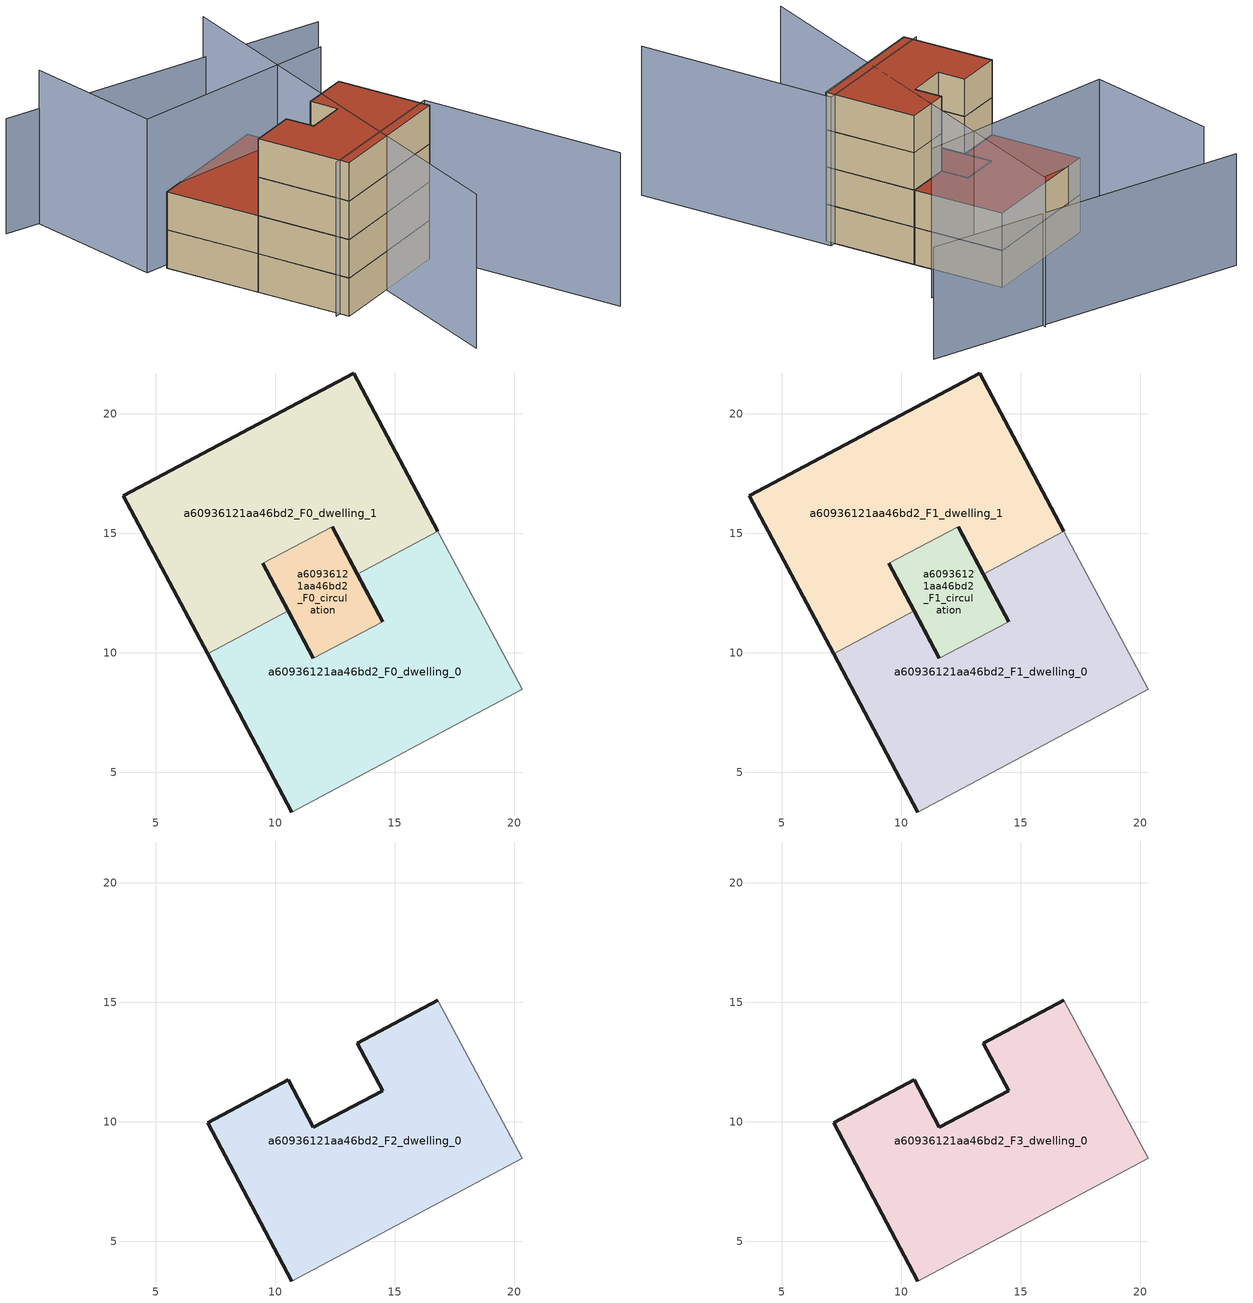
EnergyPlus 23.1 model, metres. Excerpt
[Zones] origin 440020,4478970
a60936121aa46bd2_F0_dwelling_0
 floor ground (EU_floor_Construction): 20.33,8.46 16.81,15.08 13.43,13.29 14.49,11.3 11.6,9.76 10.55,11.75 7.17,9.96 10.7,3.34 z0
 wall outside (EU_wall_Construction): 10.7,3.34 7.17,9.96 / 10.55,11.75 11.6,9.76 / 14.49,11.3 13.43,13.29 z0:3
 wall to a60936121aa46bd2_F0_dwelling_1 (EU_wall_Construction): 7.17,9.96 10.55,11.75 / 13.43,13.29 16.81,15.08 z0:3
 wall to a60936121aa46bd2_F0_circulation (EU_wall_Construction): 11.6,9.76 14.49,11.3 z0:3
 wall adiabatic (EU_wall_Construction): 16.81,15.08 20.33,8.46 10.7,3.34 z0:3
a60936121aa46bd2_F0_dwelling_1
 floor ground (EU_floor_Construction): 13.43,13.29 16.81,15.08 13.28,21.7 3.65,16.58 7.17,9.96 10.55,11.75 9.49,13.74 12.38,15.28 z0
 wall outside (EU_wall_Construction): 13.43,13.29 12.38,15.28 / 9.49,13.74 10.55,11.75 / 7.17,9.96 3.65,16.58 13.28,21.7 16.81,15.08 z0:3
 wall to a60936121aa46bd2_F0_circulation (EU_wall_Construction): 12.38,15.28 9.49,13.74 z0:3
a60936121aa46bd2_F0_circulation
 floor ground (EU_floor_Construction): 14.49,11.3 12.38,15.28 9.49,13.74 11.6,9.76 z0
 wall outside (EU_wall_Construction): 11.6,9.76 9.49,13.74 / 12.38,15.28 14.49,11.3 z0:3
a60936121aa46bd2_F1_dwelling_0
 floor to a60936121aa46bd2_F0_dwelling_0 (EU_floor_Construction): 20.33,8.46 16.81,15.08 13.43,13.29 14.49,11.3 11.6,9.76 10.55,11.75 7.17,9.96 10.7,3.34 z3
 wall outside (EU_wall_Construction): 10.7,3.34 7.17,9.96 / 10.55,11.75 11.6,9.76 / 14.49,11.3 13.43,13.29 z3:6
 wall to a60936121aa46bd2_F1_dwelling_1 (EU_wall_Construction): 7.17,9.96 10.55,11.75 / 13.43,13.29 16.81,15.08 z3:6
 wall to a60936121aa46bd2_F1_circulation (EU_wall_Construction): 11.6,9.76 14.49,11.3 z3:6
 wall adiabatic (EU_wall_Construction): 16.81,15.08 20.33,8.46 10.7,3.34 z3:6
a60936121aa46bd2_F1_dwelling_1
 floor to a60936121aa46bd2_F0_dwelling_1 (EU_floor_Construction): 13.43,13.29 16.81,15.08 13.28,21.7 3.65,16.58 7.17,9.96 10.55,11.75 9.49,13.74 12.38,15.28 z3
 wall outside (EU_wall_Construction): 13.43,13.29 12.38,15.28 / 9.49,13.74 10.55,11.75 / 7.17,9.96 3.65,16.58 13.28,21.7 16.81,15.08 z3:6
 wall to a60936121aa46bd2_F1_circulation (EU_wall_Construction): 12.38,15.28 9.49,13.74 z3:6
 roof outside (EU_roof_Construction): 13.28,21.7 16.81,15.08 13.43,13.29 12.38,15.28 9.49,13.74 10.55,11.75 7.17,9.96 3.65,16.58 z6
a60936121aa46bd2_F1_circulation
 floor to a60936121aa46bd2_F0_circulation (EU_floor_Construction): 14.49,11.3 12.38,15.28 9.49,13.74 11.6,9.76 z3
 wall outside (EU_wall_Construction): 11.6,9.76 9.49,13.74 / 12.38,15.28 14.49,11.3 z3:6
 roof outside (EU_roof_Construction): 12.38,15.28 14.49,11.3 11.6,9.76 9.49,13.74 z6
a60936121aa46bd2_F2_dwelling_0
 floor to a60936121aa46bd2_F1_dwelling_0 (EU_floor_Construction): 20.33,8.46 16.81,15.08 13.43,13.29 14.49,11.3 11.6,9.76 10.55,11.75 7.17,9.96 10.7,3.34 z6
 wall outside (EU_wall_Construction): 10.7,3.34 7.17,9.96 10.55,11.75 11.6,9.76 14.49,11.3 13.43,13.29 16.81,15.08 z6:9
 wall adiabatic (EU_wall_Construction): 16.81,15.08 20.33,8.46 10.7,3.34 z6:9
a60936121aa46bd2_F3_dwelling_0
 floor to a60936121aa46bd2_F2_dwelling_0 (EU_floor_Construction): 20.33,8.46 16.81,15.08 13.43,13.29 14.49,11.3 11.6,9.76 10.55,11.75 7.17,9.96 10.7,3.34 z9
 wall outside (EU_wall_Construction): 10.7,3.34 7.17,9.96 10.55,11.75 11.6,9.76 14.49,11.3 13.43,13.29 16.81,15.08 z9:12
 wall adiabatic (EU_wall_Construction): 16.81,15.08 20.33,8.46 10.7,3.34 z9:12
 roof outside (EU_roof_Construction): 16.81,15.08 20.33,8.46 10.7,3.34 7.17,9.96 10.55,11.75 11.6,9.76 14.49,11.3 13.43,13.29 z12
shading: 9.95,3.84 20.4,9.33 / 20.4,9.33 27.91,-4.98 / 15.76,-5.62 13.94,28.86 / 18.54,20.48 2.1,16.68 / 2.1,16.68 -0.37,27.37 z0:12; 23.63,29.38 -3.24,27.13 z0:9
[Building]
EU S2 Campaign: North Axis=0; Terrain=City; Solar Distribution=FullExterior
[Site:Location]
Madrid: Latitude=40.5; Longitude=-3.5; Time Zone=1; Elevation=609
[SizingPeriod:WeatherFileDays]
AnnualSizingPeriod: Begin Month=1; Begin Day of Month=1; End Month=12; End Day of Month=31; Day of Week for Start Day=Monday; Use Weather File Daylight Saving Period=No; Use Weather File Rain and Snow Indicators=No
[MATERIAL]
EU_InternalMass_Material: Roughness=MediumRough; Thickness=0.1; Conductivity=1; Density=1800; Specific Heat=900; Thermal Absorptance=0.9; Solar Absorptance=0.7; Visible Absorptance=0.7
[MATERIAL:NOMASS] Roughness=MediumRough; Thermal Absorptance=0.9; Solar Absorptance=0.7; Visible Absorptance=0.7
Name | Thermal Resistance
EU_wall_NoMass | 0.609216
EU_roof_NoMass | 0.513268
EU_floor_NoMass | 0.568163
[CONSTRUCTION]
EU_wall_Construction: EU_wall_NoMass
EU_roof_Construction: EU_roof_NoMass
EU_floor_Construction: EU_floor_NoMass
EU_InternalMass_Construction: EU_InternalMass_Material
[ZONE] Type=1; Multiplier=1; Ceiling Height=autocalculate; Floor Area=autocalculate; Part of Total Floor Area=Yes
Name | Volume
a60936121aa46bd2_F0_dwelling_0; a60936121aa46bd2_F1_dwelling_0; a60936121aa46bd2_F2_dwelling_0; a60936121aa46bd2_F3_dwelling_0 | 223.371
a60936121aa46bd2_F0_dwelling_1; a60936121aa46bd2_F1_dwelling_1 | 223.384
a60936121aa46bd2_F0_circulation; a60936121aa46bd2_F1_circulation | 44.179
[INTERNALMASS] Construction=EU_InternalMass_Construction
Name | Zone or ZoneList | Surface Area
a60936121aa46bd2_F0_dwelling_0_EU_InternalMass | a60936121aa46bd2_F0_dwelling_0 | 74.4556
a60936121aa46bd2_F0_dwelling_1_EU_InternalMass | a60936121aa46bd2_F0_dwelling_1 | 74.4556
a60936121aa46bd2_F1_dwelling_0_EU_InternalMass | a60936121aa46bd2_F1_dwelling_0 | 74.4556
a60936121aa46bd2_F1_dwelling_1_EU_InternalMass | a60936121aa46bd2_F1_dwelling_1 | 74.4556
a60936121aa46bd2_F2_dwelling_0_EU_InternalMass | a60936121aa46bd2_F2_dwelling_0 | 163.632
a60936121aa46bd2_F3_dwelling_0_EU_InternalMass | a60936121aa46bd2_F3_dwelling_0 | 163.632
[OTHEREQUIPMENT] Fuel Type=Electricity; Design Level Calculation Method=Watts/Area; Power per Zone Floor Area=1; Fraction Latent=0; Fraction Radiant=0; Fraction Lost=0; Carbon Dioxide Generation Rate=0; EndUse Subcategory=EU_Step8_InternalGains
Name | Zone or ZoneList or Space or SpaceList | Schedule
EU_Step8_InternalGain_a60936121aa46bd2_F0_dwelling_0_f000 | a60936121aa46bd2_F0_dwelling_0 | EU_Step8_GainSchedule_a60936121aa46bd2_F0_dwelling_0_f000
EU_Step8_InternalGain_a60936121aa46bd2_F0_dwelling_1_f000 | a60936121aa46bd2_F0_dwelling_1 | EU_Step8_GainSchedule_a60936121aa46bd2_F0_dwelling_1_f000
EU_Step8_InternalGain_a60936121aa46bd2_F1_dwelling_0_f000 | a60936121aa46bd2_F1_dwelling_0 | EU_Step8_GainSchedule_a60936121aa46bd2_F1_dwelling_0_f000
EU_Step8_InternalGain_a60936121aa46bd2_F1_dwelling_1_f000 | a60936121aa46bd2_F1_dwelling_1 | EU_Step8_GainSchedule_a60936121aa46bd2_F1_dwelling_1_f000
EU_Step8_InternalGain_a60936121aa46bd2_F2_dwelling_0_f000 | a60936121aa46bd2_F2_dwelling_0 | EU_Step8_GainSchedule_a60936121aa46bd2_F2_dwelling_0_f000
EU_Step8_InternalGain_a60936121aa46bd2_F3_dwelling_0_f000 | a60936121aa46bd2_F3_dwelling_0 | EU_Step8_GainSchedule_a60936121aa46bd2_F3_dwelling_0_f000
[ZONEINFILTRATION:DESIGNFLOWRATE] Schedule=EU_AlwaysOn; Design Flow Rate Calculation Method=Flow/Area; Flow Rate per Floor Area=0.0005; Constant Term Coefficient=1; Temperature Term Coefficient=0; Velocity Term Coefficient=0; Velocity Squared Term Coefficient=0
Name | Zone or ZoneList or Space or SpaceList
EU_Circulation_Infiltration_a60936121aa46bd2_F0_circulation | a60936121aa46bd2_F0_circulation
EU_Circulation_Infiltration_a60936121aa46bd2_F1_circulation | a60936121aa46bd2_F1_circulation
[ZONEVENTILATION:DESIGNFLOWRATE] Schedule=EU_AlwaysOn; Design Flow Rate Calculation Method=AirChanges/Hour; Air Changes per Hour=0.752966; Ventilation Type=Natural; Fan Pressure Rise=0; Fan Total Efficiency=1; Constant Term Coefficient=1; Temperature Term Coefficient=0; Velocity Term Coefficient=0; Velocity Squared Term Coefficient=0; Minimum Indoor Temperature=-100; Maximum Indoor Temperature=100; Delta Temperature=-100; Minimum Outdoor Temperature=-100; Maximum Outdoor Temperature=100; Maximum Wind Speed=40
Name | Zone or ZoneList or Space or SpaceList
EU_ConstantAir_a60936121aa46bd2_F0_dwelling_0 | a60936121aa46bd2_F0_dwelling_0
EU_ConstantAir_a60936121aa46bd2_F0_dwelling_1 | a60936121aa46bd2_F0_dwelling_1
EU_ConstantAir_a60936121aa46bd2_F1_dwelling_0 | a60936121aa46bd2_F1_dwelling_0
EU_ConstantAir_a60936121aa46bd2_F1_dwelling_1 | a60936121aa46bd2_F1_dwelling_1
EU_ConstantAir_a60936121aa46bd2_F2_dwelling_0 | a60936121aa46bd2_F2_dwelling_0
EU_ConstantAir_a60936121aa46bd2_F3_dwelling_0 | a60936121aa46bd2_F3_dwelling_0
[HVACTEMPLATE:THERMOSTAT] Constant Heating Setpoint=20; Constant Cooling Setpoint=50
EU_HeatOnly_a60936121aa46bd2_F0_dwelling_0; EU_HeatOnly_a60936121aa46bd2_F0_dwelling_1; EU_HeatOnly_a60936121aa46bd2_F1_dwelling_0; EU_HeatOnly_a60936121aa46bd2_F1_dwelling_1; EU_HeatOnly_a60936121aa46bd2_F2_dwelling_0; EU_HeatOnly_a60936121aa46bd2_F3_dwelling_0
[HVACTEMPLATE:ZONE:IDEALLOADSAIRSYSTEM] System Availability Schedule=EU_AlwaysOn; Maximum Heating Supply Air Temperature=50; Minimum Cooling Supply Air Temperature=13; Maximum Heating Supply Air Humidity Ratio=0.0156; Minimum Cooling Supply Air Humidity Ratio=0.0077; Heating Limit=NoLimit; Cooling Limit=NoLimit; Heating Availability Schedule=EU_AlwaysOn; Cooling Availability Schedule=EU_CoolingOff; Dehumidification Control Type=ConstantSensibleHeatRatio; Cooling Sensible Heat Ratio=0.7; Dehumidification Setpoint=60; Humidification Control Type=None; Humidification Setpoint=30; Outdoor Air Method=None; Outdoor Air Flow Rate per Person=0.00944; Outdoor Air Flow Rate per Zone Floor Area=0; Outdoor Air Flow Rate per Zone=0; Demand Controlled Ventilation Type=None; Outdoor Air Economizer Type=NoEconomizer; Heat Recovery Type=None; Sensible Heat Recovery Effectiveness=0.7; Latent Heat Recovery Effectiveness=0.65
Name | Template Thermostat
a60936121aa46bd2_F0_dwelling_0 | EU_HeatOnly_a60936121aa46bd2_F0_dwelling_0
a60936121aa46bd2_F0_dwelling_1 | EU_HeatOnly_a60936121aa46bd2_F0_dwelling_1
a60936121aa46bd2_F1_dwelling_0 | EU_HeatOnly_a60936121aa46bd2_F1_dwelling_0
a60936121aa46bd2_F1_dwelling_1 | EU_HeatOnly_a60936121aa46bd2_F1_dwelling_1
a60936121aa46bd2_F2_dwelling_0 | EU_HeatOnly_a60936121aa46bd2_F2_dwelling_0
a60936121aa46bd2_F3_dwelling_0 | EU_HeatOnly_a60936121aa46bd2_F3_dwelling_0
[SIZING:ZONE] Zone Cooling Design Supply Air Temperature Input Method=SupplyAirTemperature; Zone Cooling Design Supply Air Temperature=13; Zone Heating Design Supply Air Temperature Input Method=SupplyAirTemperature; Zone Heating Design Supply Air Temperature=50; Zone Cooling Design Supply Air Humidity Ratio=0.008; Zone Heating Design Supply Air Humidity Ratio=0.008; Cooling Design Air Flow Method=DesignDay; Cooling Design Air Flow Rate=0; Cooling Minimum Air Flow per Zone Floor Area=0.000762; Cooling Minimum Air Flow=0; Cooling Minimum Air Flow Fraction=0.2; Heating Design Air Flow Method=DesignDay; Heating Design Air Flow Rate=0; Heating Maximum Air Flow per Zone Floor Area=0.002032; Heating Maximum Air Flow=0.141576; Heating Maximum Air Flow Fraction=0.3; Account for Dedicated Outdoor Air System=No; Dedicated Outdoor Air System Control Strategy=NeutralSupplyAir; Dedicated Outdoor Air Low Setpoint Temperature for Design=autosize; Dedicated Outdoor Air High Setpoint Temperature for Design=autosize; Zone Load Sizing Method=Sensible Load Only No Latent Load; Zone Latent Cooling Design Supply Air Humidity Ratio Input Method=HumidityRatioDifference; Zone Cooling Design Supply Air Humidity Ratio Difference=0.005; Zone Latent Heating Design Supply Air Humidity Ratio Input Method=HumidityRatioDifference; Zone Humidification Design Supply Air Humidity Ratio Difference=0.005
a60936121aa46bd2_F0_dwelling_0; a60936121aa46bd2_F0_dwelling_1; a60936121aa46bd2_F1_dwelling_0; a60936121aa46bd2_F1_dwelling_1; a60936121aa46bd2_F2_dwelling_0; a60936121aa46bd2_F3_dwelling_0
[SCHEDULE:CONSTANT]
Name | Hourly Value
EU_AlwaysOn | 1
EU_CoolingOff | 0
[SCHEDULE:FILE] Column Number=1; Rows to Skip at Top=0; Number of Hours of Data=8760; Column Separator=Comma; Interpolate to Timestep=No; Minutes per Item=60; Adjust Schedule for Daylight Savings=Yes
Name | File
EU_Step8_GainSchedule_a60936121aa46bd2_F0_dwelling_0_f000 | ../../schedules/a60936121aa46bd2/a60936121aa46bd2_F0_dwelling_0_f000_gain.csv
EU_Step8_GainSchedule_a60936121aa46bd2_F0_dwelling_1_f000 | ../../schedules/a60936121aa46bd2/a60936121aa46bd2_F0_dwelling_1_f000_gain.csv
EU_Step8_GainSchedule_a60936121aa46bd2_F1_dwelling_0_f000 | ../../schedules/a60936121aa46bd2/a60936121aa46bd2_F1_dwelling_0_f000_gain.csv
EU_Step8_GainSchedule_a60936121aa46bd2_F1_dwelling_1_f000 | ../../schedules/a60936121aa46bd2/a60936121aa46bd2_F1_dwelling_1_f000_gain.csv
EU_Step8_GainSchedule_a60936121aa46bd2_F2_dwelling_0_f000 | ../../schedules/a60936121aa46bd2/a60936121aa46bd2_F2_dwelling_0_f000_gain.csv
EU_Step8_GainSchedule_a60936121aa46bd2_F3_dwelling_0_f000 | ../../schedules/a60936121aa46bd2/a60936121aa46bd2_F3_dwelling_0_f000_gain.csv
